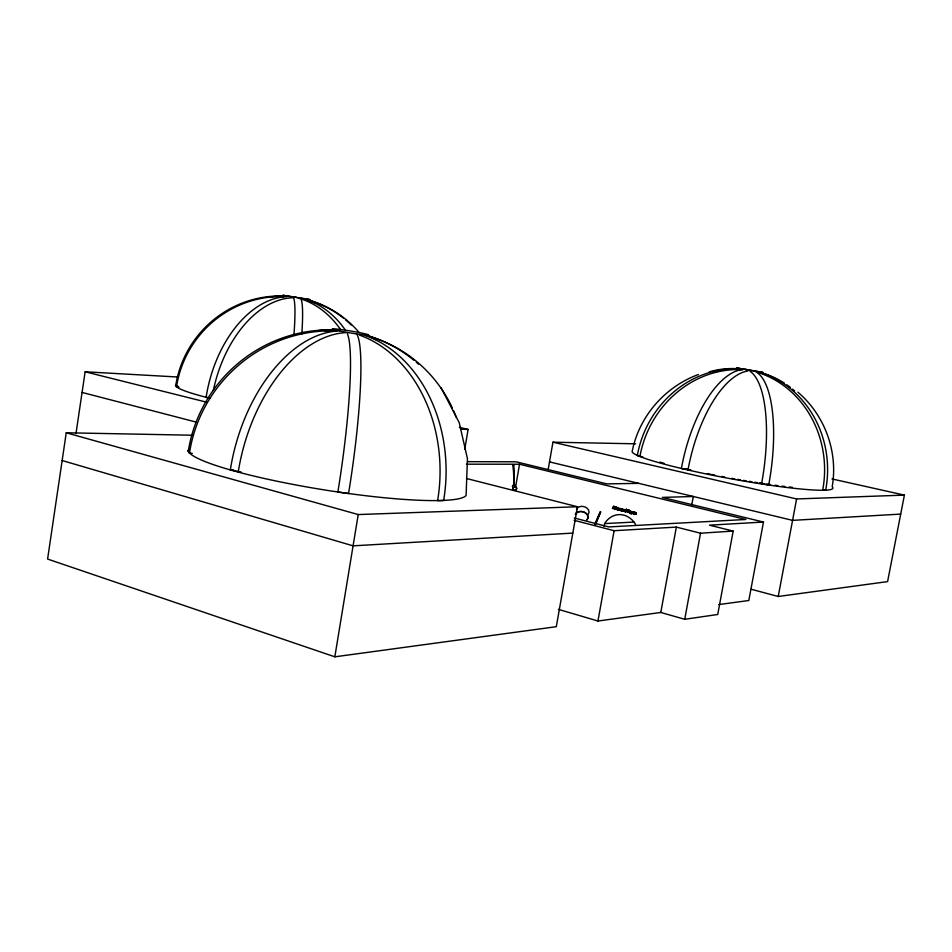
<?xml version="1.0" encoding="UTF-8"?>
<svg xmlns="http://www.w3.org/2000/svg" width="952" height="952" viewBox="0 0 952 952"><rect width="100%" height="100%" fill="white"/><g stroke="black" fill="none" stroke-linecap="round" stroke-linejoin="round"><path stroke-width="1.43" d="M619.062 510.165L619.383 508.642L618.491 508.19M623.929 509.903L624 509.594M629.736 511.902L629.867 512.604M192.316 435.219L66.247 432.779L47.6 559.05L334.83 656.821L556.301 626.69L577.459 506.75L466.48 478.499M75.981 433.565L85.133 371.792L178.226 377.04M334.83 656.821L358.226 514.556L577.459 506.75M464.743 449.296L468.11 429.435L459.435 427.388M515.52 487.483L519.53 464.231L745.88 519.483L608.745 526.932L574.294 518.007M548.233 469.193L552.945 442.204L635.603 443.81M604.139 526.408L604.639 523.588L634.008 522.077M615.527 509.308L616.003 509.368C618.36 503.263 613.243 511.022 615.48 507.606M615.23 508.963L615.289 507.606M616.468 506.785L615.349 508.939M597.963 621.013L614.111 530.704L676.348 527.099L700.529 533.215L733.183 531.085L717.737 614.48L684.726 619.288L660.795 612.469L597.963 621.013L558.384 609.363M618.157 508.487C620.573 509.142 617.277 508.427 618.693 508.178M618.431 509.725L619.014 509.225L618.336 509.784M620.716 510.558L620.775 508.963L619.526 510.32L619.847 508.535L620.716 508.677L621.001 510.629L620.168 509.094M619.812 510.391L620.038 508.523M620.811 510.641L620.99 508.927L620.216 508.808M621.727 509.213C624.881 509.225 619.883 508.856 621.882 510.819M622.656 510.986L621.573 510.712M623.31 509.725C624.619 512.83 621.965 510.76 623.953 509.463M625.535 511.831L626.011 511.89C628.094 505.441 623.846 514.116 625.488 510.117M625.226 511.486L625.393 510.141L625.155 511.379M625.321 510.165L626.19 509.225M626.476 509.296L626.011 511.89M627.463 510.034L629.474 510.486L627.499 509.784M628.713 510.296L627.832 512.414L628.225 510.224M628.022 512.402L628.415 510.224L627.654 510.034M628.13 512.485L628.522 510.308L629.474 510.486M631.783 513.449L630.914 513.866L631.354 511.426L631.2 513.937M632.699 511.807C630.212 514.615 633.746 509.582 632.188 513.39M632.902 513.687L633.223 511.89M634.294 513.949C632.735 512.009 636.555 512.557 634.77 512.236M634.46 512.247L633.984 513.842L636.352 514.377M636.245 513.556L636.162 514.389L634.71 513.878M636.245 514.33C634.936 512.592 637.352 511.926 635.817 513.402M660.795 612.469L676.348 527.099M691.711 505.143L693.306 496.48L662.283 497.408L763.48 522.041L748.819 600.498L718.677 604.591M684.726 619.288L700.529 533.215M778.224 596.487L796.61 498.955L904.4 495.111L887.585 581.612L778.224 596.487L751.14 589.24M624.131 510.284C622.334 509.796 626.237 510.57 623.227 509.606M621.989 509.653L622.477 510.748M594.833 524.135L600.617 511.855L595.476 524.576M594.988 524.6L600.129 511.867M595.321 524.124L600.617 511.855M616.92 509.249L617.919 508.047C616.67 511.581 616.218 504.715 616.694 509.606L617.17 509.665M612.517 508.546L614.004 506.333L614.076 508.88M612.433 508.475L613.707 506.262M613.731 507.88L613.005 507.702C613.909 504.846 613.861 509.832 613.742 506.738M632.116 513.092L631.938 511.843M629.629 511.605L630.724 511.629L629.986 512.973M630.022 511.343L629.677 512.616L630.307 511.414M621.811 509.32L621.68 510.57M634.627 512.521L634.591 513.806M513.902 484.854L513.425 465.088L514.342 484.913M513.866 465.147L513.247 465.314M615.777 508.963L614.754 509.094M625.785 511.486L624.667 511.522M618.978 509.022L618.098 509.796M630.141 512.973L630.962 511.795L629.843 511.069M615.171 507.416C614.516 510.498 613.992 506.94 615.92 507.594M626.011 510.236C624.691 508.689 623.738 512.307 625.654 511.629M615.646 509.106L614.992 509.213M618.943 509.879L618.205 510.022M618.467 508.987L618.229 509.939M623.429 509.772L624.036 509.772M632.068 513.449L632.58 511.938M622.894 509.546L621.799 509.665L622.084 510.736M623.346 509.522L624.084 509.51M618.788 509.963L618.038 509.951M698.471 374.529L697.316 374.909C664.246 387.523 638.994 416.797 632.14 451.605A102.007 9.163 10.4 0 0 738.526 480.141A102.007 9.163 10.4 0 0 832.191 486.793C838.26 451.748 824.872 415.239 797.883 392.164M636.174 514.163L635.305 513.913M636.15 512.807L636.436 513.544M615.111 507.368L616.003 507.725M625.107 509.879L625.928 510.105M624.274 511.129L623.465 510.867M572.818 533.096L353.085 545.841L62.154 460.518M763.48 522.041L709.49 525.171L733.183 531.085M900.711 514.092L792.576 520.363L549.506 461.898M633.389 513.747L633.711 511.962M634.877 514.128L634.222 514.044M619.133 510.022L619.121 508.451M616.003 509.368L615.98 506.714M613.005 507.702L613.921 507.88M616.717 507.749L617.122 509.237M638.78 483.366L606.805 483.89L516.091 461.803L467.48 461.66M336.913 331.034A140.682 86.299 -75 0 0 230.336 469.883L241.189 472.049M742.667 369.566A100.448 44.054 -77 0 0 681.382 468.503L690.89 470.026L685.618 468.8M230.336 469.883L233.299 469.872M466.444 464.183L519.53 464.231M460.708 429.233L468.11 429.435M629.867 512.712L630.498 511.414M624.024 511.153L623.334 510.962M625.595 509.879L624.786 511.379M333.593 330.047A140.396 135.946 -49 0 0 188.258 451.498L189.472 453.021L192.292 453.39M283.041 296.024A104.732 102.721 -50 0 0 175.656 386L178.167 386.357M175.656 386L179.024 387.226M737.015 368.805A100.376 91.951 -66.2 0 0 637.34 455.472L640.149 455.865M637.34 455.472L642.731 456.972M759.458 482.985L768.704 485.02A100.555 33.915 -81.4 0 0 755.757 371.72M630.355 511.069C629.093 513.057 628.57 511.914 630.521 511.129M831.965 478.939L904.4 495.111M552.945 442.204L796.61 498.955M210.416 398.352L206.12 397.281A104.839 67.211 -76.4 0 1 286.73 296.631M85.133 371.792L207.191 402.327M623.191 510.355L624.369 510.605M612.874 507.94L613.969 508.154M82.074 392.438L196.647 422.212M574.092 520.304L614.111 530.704M66.247 432.779L358.226 514.556M635.103 512.545L634.211 512.783L634.425 513.675M635.543 514.104L636.352 513.711M766.598 484.056L768.704 485.02M441.085 387.785L459.221 422.688L467.456 458.709L466.099 495.445A141.122 18.219 9.1 0 1 323.18 489.721A141.122 18.219 9.1 0 1 187.913 450.379M613.814 506.345L614.207 508.975M513.425 465.088L514.068 484.639M512.616 486.829A1.44 1.154 -18.7 0 1 513.057 485.234A1.44 1.154 -18.7 0 1 514.949 485.246A1.44 1.154 -18.7 0 1 514.842 486.841M576.127 513.354A6.486 4.939 12.3 0 1 585.016 512.676A6.486 4.939 12.3 0 1 586.884 519.756M576.519 509.284A6.462 4.939 12.3 0 1 585.373 507.118A6.462 4.939 12.3 0 1 587.967 514.568M575.27 514.425A6.628 5.046 12.3 0 1 584.338 512.2A6.628 5.046 12.3 0 1 587.003 519.828M209.059 398.019A105.363 10.091 9.1 0 1 175.442 385.382M305.83 299.511A104.744 80.48 -87.6 0 1 345.338 330.058M277.913 297.214A104.744 80.48 -87.6 0 1 283.494 296.655M299.642 298.535A105.089 80.587 -87.6 0 1 340.59 329.594M270.308 297.131A105.089 80.587 -87.6 0 1 282.899 296.012M176.513 386.869A105.136 103.102 -50 0 1 284.315 296.524M309.769 300.511A105.136 103.102 -50 0 1 359.13 332.534M345.683 319.955A104.732 102.721 -50 0 1 351.169 324.965M293.073 296.81A104.732 102.721 -50 0 1 295.882 297.214M309.781 300.404A104.732 102.721 -50 0 1 343.458 318.123M309.293 300.404A105.089 67.104 -76.4 0 1 314.66 302.807M213.391 390.249A105.089 67.104 -76.4 0 1 293.847 297.726M301.296 299.713A104.982 9.746 -81.5 0 1 301.832 333.962M293.347 297.464A105.053 9.33 -81.5 0 1 293.918 335.294M792.421 487.329A95.914 8.616 10.4 0 1 789.303 486.996M784.769 486.472A95.914 8.616 10.4 0 1 782.068 486.139M777.855 485.603A95.914 8.616 10.4 0 1 774.976 485.222M770.561 484.616A95.914 8.616 10.4 0 1 767.574 484.187M763.028 483.521A95.914 8.616 10.4 0 1 760.315 483.104M757.542 482.688A95.914 8.616 10.4 0 1 754.746 482.248M751.913 481.783A95.914 8.616 10.4 0 1 749.057 481.319M746.201 480.843A95.914 8.616 10.4 0 1 743.333 480.367M740.466 479.868A95.914 8.616 10.4 0 1 737.598 479.368M734.742 478.856A95.914 8.616 10.4 0 1 731.862 478.344M724.627 477A95.914 8.616 10.4 0 1 721.735 476.452M714.607 475.048A95.914 8.616 10.4 0 1 711.81 474.489M710.347 474.191A95.914 8.616 10.4 0 1 707.407 473.596M664.056 463.315A95.914 8.616 10.4 0 1 659.819 462.113M724.698 369.59A100.365 91.428 88.6 0 1 737.455 368.864M761.172 372.803A100.365 91.428 88.6 0 1 825.682 490.137L822.671 490.22A100.686 91.618 88.6 0 0 756.65 372.089M709.24 371.863A100.686 91.618 88.6 0 1 737.098 368.674M762.576 373.101A100.745 92.249 -66.2 0 1 784.472 383.216M786.852 384.81A100.745 92.249 -66.2 0 1 790.303 387.357M792.528 389.13A100.745 92.249 -66.2 0 1 794.67 390.974M639.911 456.567A100.745 92.249 -66.2 0 1 742.846 369.685M762.302 373.196A100.376 91.951 -66.2 0 1 774.024 378.134M745.63 369.424A100.376 91.951 -66.2 0 1 748.451 369.816M687.975 470.038A100.674 43.852 -77 0 1 747.82 370.994M750.081 371.328A100.626 33.57 -81.4 0 1 761.552 483.949M324.822 331.141A140.408 110.134 89.9 0 1 331.962 330.522M364.402 335.211A140.408 110.134 89.9 0 1 443.632 500.502L437.599 500.669A141.039 110.349 89.9 0 0 359.547 335.104M318.551 330.546A141.039 110.349 89.9 0 1 332.938 329.892M367.091 335.723A141.134 136.612 -49.1 0 1 452.295 407.873M453.509 410.574A141.134 136.612 -49.1 0 1 456.282 417.416M189.472 453.021A141.134 136.612 -49.1 0 1 337.032 330.963M367.746 335.639A140.396 135.946 -49 0 1 414.025 360.32M416.262 362.212A140.396 135.946 -49 0 1 418.463 364.164M368.031 335.937A141.122 86.073 -75 0 1 375.671 339.555M238.238 472.073A141.122 86.073 -75 0 1 346.159 332.581M356.786 334.164A140.944 17.541 -81.7 0 1 348.551 493.541L337.877 492.017A141.075 16.803 -81.7 0 0 347.361 333.712M604.639 523.588A21.337 18.612 84.8 0 1 635.591 524.504M310.031 299.63L283.006 295.298L310.031 299.63M763.016 372.434L736.86 367.972L763.016 372.434M514.092 490.375A2.118 1.702 -18.7 0 0 516.674 487.995A2.118 1.702 -18.7 0 0 513.199 487.579A2.118 1.702 -18.7 0 0 514.092 490.375M514.151 490.209A1.916 1.535 -18.7 0 0 516.484 488.055A1.916 1.535 -18.7 0 0 513.342 487.686A1.916 1.535 -18.7 0 0 514.151 490.209M339.305 330.915A18.421 0.976 9.4 0 0 368.483 335.056A18.421 0.976 9.4 0 0 343.636 329.928A18.421 0.976 9.4 0 0 339.305 330.915"/></g></svg>
